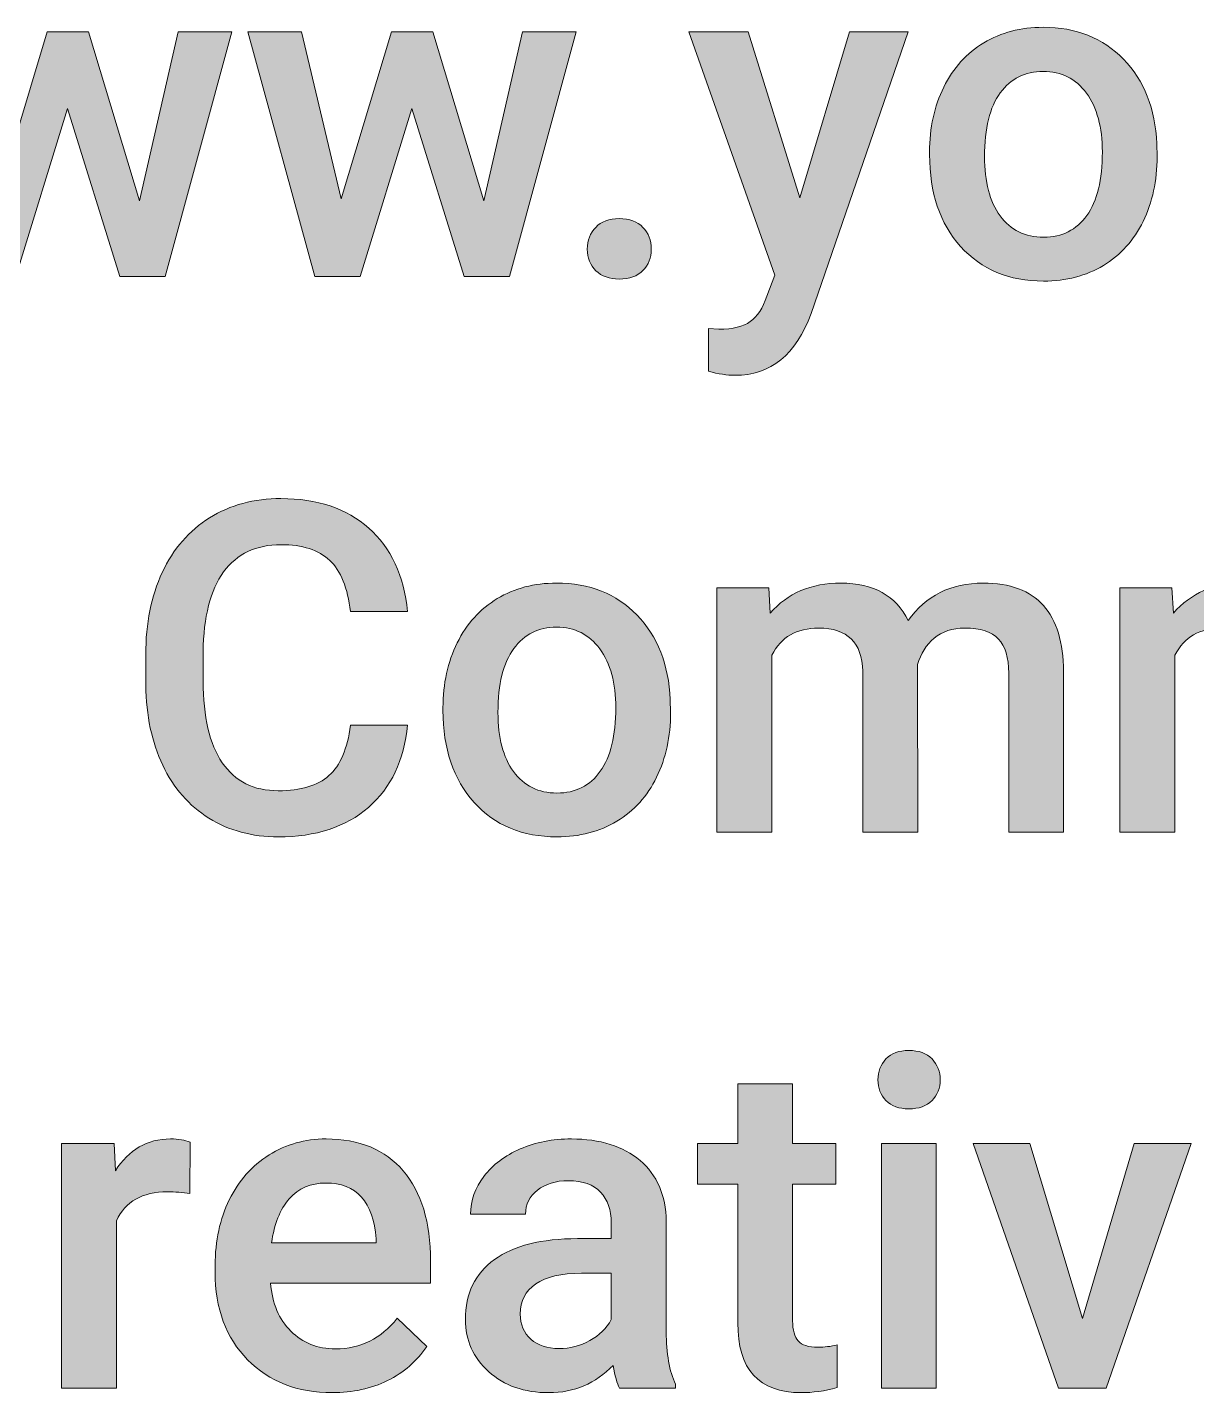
# Model space of a CAD drawing. Header units: millimetres. Extents: x -48 to 621, y -577 to -225.
# Drawn here: x -27.46 to -13.59, y -575.54 to -559.34 of the extents above; entities that cross this region are included whole.
import ezdxf

# ---------------------------------------------------------------- set-up
doc = ezdxf.new("R2010")
doc.units = ezdxf.units.MM
doc.header["$MEASUREMENT"] = 0
doc.layers.add('Layer 1', color=7, linetype='Continuous')

# ---------------------------------------------------------------- blocks, each defined once
blk = doc.blocks.new('block 188')
at = {"layer": 'Layer 1', "true_color": 0xffffff}
h = blk.add_hatch(color=7, dxfattribs=at)
h.dxf.hatch_style = 2
h.paths.add_polyline_path([(-26.129, -561.398), (-25.668, -559.394), (-25.032, -559.394), (-25.823, -562.297), (-26.36, -562.297), (-26.982, -560.304), (-27.594, -562.297), (-28.131, -562.297), (-28.925, -559.394), (-28.289, -559.394), (-27.819, -561.377), (-27.224, -559.394), (-26.733, -559.394)])
h = blk.add_hatch(color=7, dxfattribs=at)
h.dxf.hatch_style = 2
h.paths.add_polyline_path([(-22.046, -561.398), (-21.585, -559.394), (-20.949, -559.394), (-21.74, -562.297), (-22.277, -562.297), (-22.899, -560.304), (-23.511, -562.297), (-24.047, -562.297), (-24.842, -559.394), (-24.206, -559.394), (-23.736, -561.377), (-23.141, -559.394), (-22.65, -559.394)])
h = blk.add_hatch(color=7, dxfattribs=at)
h.dxf.hatch_style = 2
edge = h.paths.add_edge_path()
edge.add_spline(control_points=[(-18.296, -561.363), (-18.296, -561.363), (-17.706, -559.394), (-17.706, -559.394), (-17.706, -559.394), (-17.011, -559.394), (-17.011, -559.394), (-17.011, -559.394), (-18.164, -562.737), (-18.164, -562.737), (-18.341, -563.225), (-18.642, -563.469), (-19.066, -563.469), (-19.16, -563.469), (-19.265, -563.453), (-19.38, -563.421), (-19.38, -563.421), (-19.38, -562.914), (-19.38, -562.914), (-19.38, -562.914), (-19.256, -562.922), (-19.256, -562.922), (-19.092, -562.922), (-18.968, -562.892), (-18.885, -562.832), (-18.801, -562.773), (-18.736, -562.672), (-18.687, -562.531), (-18.687, -562.531), (-18.594, -562.282), (-18.594, -562.282), (-18.594, -562.282), (-19.613, -559.394), (-19.613, -559.394), (-19.613, -559.394), (-18.91, -559.394), (-18.91, -559.394), (-18.91, -559.394), (-18.296, -561.363), (-18.296, -561.363)], knot_values=[0, 0, 0, 0, 1, 1, 1, 2, 2, 2, 3, 3, 3, 4, 4, 4, 5, 5, 5, 6, 6, 6, 7, 7, 7, 8, 8, 8, 9, 9, 9, 10, 10, 10, 11, 11, 11, 12, 12, 12, 13, 13, 13, 13], degree=3, periodic=1)
h = blk.add_hatch(color=7, dxfattribs=at)
h.dxf.hatch_style = 2
edge = h.paths.add_edge_path()
edge.add_spline(control_points=[(-16.758, -560.819), (-16.758, -560.535), (-16.702, -560.278), (-16.589, -560.05), (-16.477, -559.822), (-16.318, -559.647), (-16.115, -559.525), (-15.911, -559.402), (-15.676, -559.341), (-15.412, -559.341), (-15.02, -559.341), (-14.702, -559.467), (-14.458, -559.719), (-14.214, -559.971), (-14.082, -560.306), (-14.062, -560.722), (-14.062, -560.722), (-14.06, -560.875), (-14.06, -560.875), (-14.06, -561.161), (-14.115, -561.417), (-14.225, -561.643), (-14.335, -561.868), (-14.492, -562.042), (-14.697, -562.166), (-14.902, -562.289), (-15.138, -562.351), (-15.406, -562.351), (-15.816, -562.351), (-16.144, -562.214), (-16.39, -561.942), (-16.636, -561.669), (-16.758, -561.305), (-16.758, -560.851), (-16.758, -560.851), (-16.758, -560.819), (-16.758, -560.819)], knot_values=[0, 0, 0, 0, 1, 1, 1, 2, 2, 2, 3, 3, 3, 4, 4, 4, 5, 5, 5, 6, 6, 6, 7, 7, 7, 8, 8, 8, 9, 9, 9, 10, 10, 10, 11, 11, 11, 12, 12, 12, 12], degree=3, periodic=1)
edge = h.paths.add_edge_path()
edge.add_spline(control_points=[(-16.107, -560.875), (-16.107, -561.174), (-16.045, -561.408), (-15.921, -561.577), (-15.798, -561.746), (-15.626, -561.83), (-15.406, -561.83), (-15.186, -561.83), (-15.015, -561.745), (-14.893, -561.573), (-14.77, -561.401), (-14.709, -561.15), (-14.709, -560.819), (-14.709, -560.526), (-14.772, -560.293), (-14.898, -560.122), (-15.024, -559.95), (-15.195, -559.864), (-15.412, -559.864), (-15.625, -559.864), (-15.794, -559.948), (-15.919, -560.117), (-16.044, -560.287), (-16.107, -560.539), (-16.107, -560.875)], knot_values=[0, 0, 0, 0, 1, 1, 1, 2, 2, 2, 3, 3, 3, 4, 4, 4, 5, 5, 5, 6, 6, 6, 7, 7, 7, 8, 8, 8, 8], degree=3, periodic=1)
h = blk.add_hatch(color=7, dxfattribs=at)
h.dxf.hatch_style = 2
edge = h.paths.add_edge_path()
edge.add_spline(control_points=[(-20.439, -561.61), (-20.318, -561.61), (-20.224, -561.645), (-20.157, -561.714), (-20.091, -561.782), (-20.058, -561.869), (-20.058, -561.973), (-20.058, -562.075), (-20.091, -562.159), (-20.157, -562.226), (-20.224, -562.293), (-20.318, -562.327), (-20.439, -562.327), (-20.556, -562.327), (-20.647, -562.294), (-20.716, -562.228), (-20.783, -562.161), (-20.817, -562.076), (-20.817, -561.973), (-20.817, -561.869), (-20.784, -561.782), (-20.718, -561.714), (-20.652, -561.645), (-20.559, -561.61), (-20.439, -561.61)], knot_values=[0, 0, 0, 0, 1, 1, 1, 2, 2, 2, 3, 3, 3, 4, 4, 4, 5, 5, 5, 6, 6, 6, 7, 7, 7, 8, 8, 8, 8], degree=3, periodic=1)
h = blk.add_hatch(color=7, dxfattribs=at)
h.dxf.hatch_style = 2
edge = h.paths.add_edge_path()
edge.add_spline(control_points=[(-22.95, -567.619), (-22.99, -568.036), (-23.143, -568.36), (-23.412, -568.594), (-23.68, -568.827), (-24.037, -568.944), (-24.482, -568.944), (-24.793, -568.944), (-25.067, -568.87), (-25.304, -568.723), (-25.541, -568.575), (-25.724, -568.365), (-25.853, -568.093), (-25.982, -567.822), (-26.049, -567.506), (-26.054, -567.146), (-26.054, -567.146), (-26.054, -566.782), (-26.054, -566.782), (-26.054, -566.413), (-25.989, -566.089), (-25.858, -565.808), (-25.728, -565.527), (-25.54, -565.311), (-25.296, -565.159), (-25.052, -565.007), (-24.77, -564.931), (-24.45, -564.931), (-24.019, -564.931), (-23.672, -565.047), (-23.409, -565.281), (-23.146, -565.514), (-22.993, -565.845), (-22.95, -566.272), (-22.95, -566.272), (-23.626, -566.272), (-23.626, -566.272), (-23.659, -565.991), (-23.74, -565.789), (-23.872, -565.664), (-24.003, -565.54), (-24.196, -565.478), (-24.45, -565.478), (-24.745, -565.478), (-24.972, -565.586), (-25.13, -565.801), (-25.288, -566.017), (-25.369, -566.334), (-25.373, -566.751), (-25.373, -566.751), (-25.373, -567.097), (-25.373, -567.097), (-25.373, -567.52), (-25.297, -567.842), (-25.146, -568.064), (-24.995, -568.286), (-24.774, -568.397), (-24.482, -568.397), (-24.216, -568.397), (-24.015, -568.337), (-23.881, -568.217), (-23.747, -568.097), (-23.662, -567.898), (-23.626, -567.619), (-23.626, -567.619), (-22.95, -567.619), (-22.95, -567.619)], knot_values=[0, 0, 0, 0, 1, 1, 1, 2, 2, 2, 3, 3, 3, 4, 4, 4, 5, 5, 5, 6, 6, 6, 7, 7, 7, 8, 8, 8, 9, 9, 9, 10, 10, 10, 11, 11, 11, 12, 12, 12, 13, 13, 13, 14, 14, 14, 15, 15, 15, 16, 16, 16, 17, 17, 17, 18, 18, 18, 19, 19, 19, 20, 20, 20, 21, 21, 21, 22, 22, 22, 22], degree=3, periodic=1)
h = blk.add_hatch(color=7, dxfattribs=at)
h.dxf.hatch_style = 2
edge = h.paths.add_edge_path()
edge.add_spline(control_points=[(-22.529, -567.412), (-22.529, -567.128), (-22.473, -566.872), (-22.36, -566.643), (-22.247, -566.415), (-22.089, -566.24), (-21.885, -566.118), (-21.681, -565.995), (-21.447, -565.934), (-21.182, -565.934), (-20.791, -565.934), (-20.473, -566.06), (-20.229, -566.312), (-19.984, -566.565), (-19.853, -566.899), (-19.833, -567.316), (-19.833, -567.316), (-19.83, -567.469), (-19.83, -567.469), (-19.83, -567.754), (-19.885, -568.01), (-19.995, -568.236), (-20.105, -568.461), (-20.263, -568.635), (-20.467, -568.759), (-20.672, -568.882), (-20.909, -568.944), (-21.177, -568.944), (-21.587, -568.944), (-21.914, -568.808), (-22.16, -568.535), (-22.406, -568.262), (-22.529, -567.898), (-22.529, -567.444), (-22.529, -567.444), (-22.529, -567.412), (-22.529, -567.412)], knot_values=[0, 0, 0, 0, 1, 1, 1, 2, 2, 2, 3, 3, 3, 4, 4, 4, 5, 5, 5, 6, 6, 6, 7, 7, 7, 8, 8, 8, 9, 9, 9, 10, 10, 10, 11, 11, 11, 12, 12, 12, 12], degree=3, periodic=1)
edge = h.paths.add_edge_path()
edge.add_spline(control_points=[(-21.877, -567.469), (-21.877, -567.767), (-21.816, -568.001), (-21.692, -568.17), (-21.569, -568.339), (-21.397, -568.424), (-21.177, -568.424), (-20.957, -568.424), (-20.786, -568.338), (-20.663, -568.166), (-20.541, -567.994), (-20.48, -567.743), (-20.48, -567.412), (-20.48, -567.119), (-20.543, -566.886), (-20.669, -566.715), (-20.795, -566.543), (-20.966, -566.457), (-21.182, -566.457), (-21.395, -566.457), (-21.564, -566.541), (-21.689, -566.711), (-21.815, -566.88), (-21.877, -567.132), (-21.877, -567.469)], knot_values=[0, 0, 0, 0, 1, 1, 1, 2, 2, 2, 3, 3, 3, 4, 4, 4, 5, 5, 5, 6, 6, 6, 7, 7, 7, 8, 8, 8, 8], degree=3, periodic=1)
h = blk.add_hatch(color=7, dxfattribs=at)
h.dxf.hatch_style = 2
edge = h.paths.add_edge_path()
edge.add_spline(control_points=[(-18.666, -565.988), (-18.666, -565.988), (-18.647, -566.291), (-18.647, -566.291), (-18.443, -566.053), (-18.164, -565.934), (-17.81, -565.934), (-17.422, -565.934), (-17.156, -566.083), (-17.013, -566.379), (-16.802, -566.083), (-16.505, -565.934), (-16.123, -565.934), (-15.802, -565.934), (-15.564, -566.023), (-15.408, -566.2), (-15.251, -566.376), (-15.171, -566.638), (-15.168, -566.983), (-15.168, -566.983), (-15.168, -568.89), (-15.168, -568.89), (-15.168, -568.89), (-15.82, -568.89), (-15.82, -568.89), (-15.82, -568.89), (-15.82, -567.002), (-15.82, -567.002), (-15.82, -566.817), (-15.86, -566.682), (-15.94, -566.597), (-16.021, -566.511), (-16.154, -566.468), (-16.34, -566.468), (-16.488, -566.468), (-16.61, -566.508), (-16.704, -566.587), (-16.797, -566.667), (-16.863, -566.771), (-16.901, -566.9), (-16.901, -566.9), (-16.898, -568.89), (-16.898, -568.89), (-16.898, -568.89), (-17.55, -568.89), (-17.55, -568.89), (-17.55, -568.89), (-17.55, -566.98), (-17.55, -566.98), (-17.559, -566.639), (-17.733, -566.468), (-18.073, -566.468), (-18.334, -566.468), (-18.519, -566.574), (-18.628, -566.787), (-18.628, -566.787), (-18.628, -568.89), (-18.628, -568.89), (-18.628, -568.89), (-19.28, -568.89), (-19.28, -568.89), (-19.28, -568.89), (-19.28, -565.988), (-19.28, -565.988), (-19.28, -565.988), (-18.666, -565.988), (-18.666, -565.988)], knot_values=[0, 0, 0, 0, 1, 1, 1, 2, 2, 2, 3, 3, 3, 4, 4, 4, 5, 5, 5, 6, 6, 6, 7, 7, 7, 8, 8, 8, 9, 9, 9, 10, 10, 10, 11, 11, 11, 12, 12, 12, 13, 13, 13, 14, 14, 14, 15, 15, 15, 16, 16, 16, 17, 17, 17, 18, 18, 18, 19, 19, 19, 20, 20, 20, 21, 21, 21, 22, 22, 22, 22], degree=3, periodic=1)
h = blk.add_hatch(color=7, dxfattribs=at)
h.dxf.hatch_style = 2
edge = h.paths.add_edge_path()
edge.add_spline(control_points=[(-13.885, -565.988), (-13.885, -565.988), (-13.867, -566.291), (-13.867, -566.291), (-13.663, -566.053), (-13.384, -565.934), (-13.03, -565.934), (-12.641, -565.934), (-12.376, -566.083), (-12.233, -566.379), (-12.022, -566.083), (-11.725, -565.934), (-11.342, -565.934), (-11.022, -565.934), (-10.784, -566.023), (-10.627, -566.2), (-10.471, -566.376), (-10.391, -566.638), (-10.387, -566.983), (-10.387, -566.983), (-10.387, -568.89), (-10.387, -568.89), (-10.387, -568.89), (-11.039, -568.89), (-11.039, -568.89), (-11.039, -568.89), (-11.039, -567.002), (-11.039, -567.002), (-11.039, -566.817), (-11.079, -566.682), (-11.16, -566.597), (-11.24, -566.511), (-11.373, -566.468), (-11.559, -566.468), (-11.708, -566.468), (-11.829, -566.508), (-11.923, -566.587), (-12.017, -566.667), (-12.082, -566.771), (-12.12, -566.9), (-12.12, -566.9), (-12.117, -568.89), (-12.117, -568.89), (-12.117, -568.89), (-12.769, -568.89), (-12.769, -568.89), (-12.769, -568.89), (-12.769, -566.98), (-12.769, -566.98), (-12.778, -566.639), (-12.953, -566.468), (-13.292, -566.468), (-13.554, -566.468), (-13.739, -566.574), (-13.848, -566.787), (-13.848, -566.787), (-13.848, -568.89), (-13.848, -568.89), (-13.848, -568.89), (-14.5, -568.89), (-14.5, -568.89), (-14.5, -568.89), (-14.5, -565.988), (-14.5, -565.988), (-14.5, -565.988), (-13.885, -565.988), (-13.885, -565.988)], knot_values=[0, 0, 0, 0, 1, 1, 1, 2, 2, 2, 3, 3, 3, 4, 4, 4, 5, 5, 5, 6, 6, 6, 7, 7, 7, 8, 8, 8, 9, 9, 9, 10, 10, 10, 11, 11, 11, 12, 12, 12, 13, 13, 13, 14, 14, 14, 15, 15, 15, 16, 16, 16, 17, 17, 17, 18, 18, 18, 19, 19, 19, 20, 20, 20, 21, 21, 21, 22, 22, 22, 22], degree=3, periodic=1)
h = blk.add_hatch(color=7, dxfattribs=at)
h.dxf.hatch_style = 2
edge = h.paths.add_edge_path()
edge.add_spline(control_points=[(-17.37, -571.827), (-17.37, -571.727), (-17.338, -571.644), (-17.275, -571.578), (-17.212, -571.511), (-17.121, -571.478), (-17.003, -571.478), (-16.885, -571.478), (-16.793, -571.511), (-16.729, -571.578), (-16.665, -571.644), (-16.632, -571.727), (-16.632, -571.827), (-16.632, -571.925), (-16.665, -572.007), (-16.729, -572.073), (-16.793, -572.138), (-16.885, -572.17), (-17.003, -572.17), (-17.121, -572.17), (-17.212, -572.138), (-17.275, -572.073), (-17.338, -572.007), (-17.37, -571.925), (-17.37, -571.827)], knot_values=[0, 0, 0, 0, 1, 1, 1, 2, 2, 2, 3, 3, 3, 4, 4, 4, 5, 5, 5, 6, 6, 6, 7, 7, 7, 8, 8, 8, 8], degree=3, periodic=1)
h.paths.add_polyline_path([(-16.678, -575.484), (-17.33, -575.484), (-17.33, -572.581), (-16.678, -572.581)])
h = blk.add_hatch(color=7, dxfattribs=at)
h.dxf.hatch_style = 2
edge = h.paths.add_edge_path()
edge.add_spline(control_points=[(-18.382, -571.875), (-18.382, -571.875), (-18.382, -572.581), (-18.382, -572.581), (-18.382, -572.581), (-17.869, -572.581), (-17.869, -572.581), (-17.869, -572.581), (-17.869, -573.064), (-17.869, -573.064), (-17.869, -573.064), (-18.382, -573.064), (-18.382, -573.064), (-18.382, -573.064), (-18.382, -574.684), (-18.382, -574.684), (-18.382, -574.795), (-18.36, -574.875), (-18.316, -574.924), (-18.272, -574.973), (-18.194, -574.998), (-18.081, -574.998), (-18.006, -574.998), (-17.93, -574.989), (-17.853, -574.971), (-17.853, -574.971), (-17.853, -575.476), (-17.853, -575.476), (-18.001, -575.517), (-18.145, -575.537), (-18.282, -575.537), (-18.783, -575.537), (-19.033, -575.261), (-19.033, -574.708), (-19.033, -574.708), (-19.033, -573.064), (-19.033, -573.064), (-19.033, -573.064), (-19.511, -573.064), (-19.511, -573.064), (-19.511, -573.064), (-19.511, -572.581), (-19.511, -572.581), (-19.511, -572.581), (-19.033, -572.581), (-19.033, -572.581), (-19.033, -572.581), (-19.033, -571.875), (-19.033, -571.875), (-19.033, -571.875), (-18.382, -571.875), (-18.382, -571.875)], knot_values=[0, 0, 0, 0, 1, 1, 1, 2, 2, 2, 3, 3, 3, 4, 4, 4, 5, 5, 5, 6, 6, 6, 7, 7, 7, 8, 8, 8, 9, 9, 9, 10, 10, 10, 11, 11, 11, 12, 12, 12, 13, 13, 13, 14, 14, 14, 15, 15, 15, 16, 16, 16, 17, 17, 17, 17], degree=3, periodic=1)
h = blk.add_hatch(color=7, dxfattribs=at)
h.dxf.hatch_style = 2
edge = h.paths.add_edge_path()
edge.add_spline(control_points=[(-25.531, -573.176), (-25.617, -573.162), (-25.706, -573.155), (-25.797, -573.155), (-26.095, -573.155), (-26.297, -573.269), (-26.4, -573.498), (-26.4, -573.498), (-26.4, -575.484), (-26.4, -575.484), (-26.4, -575.484), (-27.052, -575.484), (-27.052, -575.484), (-27.052, -575.484), (-27.052, -572.581), (-27.052, -572.581), (-27.052, -572.581), (-26.43, -572.581), (-26.43, -572.581), (-26.43, -572.581), (-26.414, -572.906), (-26.414, -572.906), (-26.256, -572.653), (-26.038, -572.527), (-25.759, -572.527), (-25.666, -572.527), (-25.589, -572.54), (-25.529, -572.565), (-25.529, -572.565), (-25.531, -573.176), (-25.531, -573.176)], knot_values=[0, 0, 0, 0, 1, 1, 1, 2, 2, 2, 3, 3, 3, 4, 4, 4, 5, 5, 5, 6, 6, 6, 7, 7, 7, 8, 8, 8, 9, 9, 9, 10, 10, 10, 10], degree=3, periodic=1)
h = blk.add_hatch(color=7, dxfattribs=at)
h.dxf.hatch_style = 2
edge = h.paths.add_edge_path()
edge.add_spline(control_points=[(-23.841, -575.537), (-24.254, -575.537), (-24.589, -575.407), (-24.846, -575.147), (-25.102, -574.887), (-25.231, -574.54), (-25.231, -574.107), (-25.231, -574.107), (-25.231, -574.027), (-25.231, -574.027), (-25.231, -573.737), (-25.175, -573.478), (-25.063, -573.25), (-24.951, -573.022), (-24.794, -572.845), (-24.592, -572.717), (-24.39, -572.591), (-24.165, -572.527), (-23.916, -572.527), (-23.521, -572.527), (-23.215, -572.653), (-23, -572.906), (-22.784, -573.158), (-22.677, -573.514), (-22.677, -573.976), (-22.677, -573.976), (-22.677, -574.239), (-22.677, -574.239), (-22.677, -574.239), (-24.573, -574.239), (-24.573, -574.239), (-24.554, -574.479), (-24.474, -574.668), (-24.333, -574.808), (-24.193, -574.947), (-24.016, -575.017), (-23.803, -575.017), (-23.505, -575.017), (-23.261, -574.896), (-23.074, -574.655), (-23.074, -574.655), (-22.722, -574.99), (-22.722, -574.99), (-22.838, -575.164), (-22.994, -575.298), (-23.188, -575.394), (-23.382, -575.489), (-23.599, -575.537), (-23.841, -575.537)], knot_values=[0, 0, 0, 0, 1, 1, 1, 2, 2, 2, 3, 3, 3, 4, 4, 4, 5, 5, 5, 6, 6, 6, 7, 7, 7, 8, 8, 8, 9, 9, 9, 10, 10, 10, 11, 11, 11, 12, 12, 12, 13, 13, 13, 14, 14, 14, 15, 15, 15, 16, 16, 16, 16], degree=3, periodic=1)
edge = h.paths.add_edge_path()
edge.add_spline(control_points=[(-23.919, -573.05), (-24.098, -573.05), (-24.242, -573.113), (-24.352, -573.238), (-24.462, -573.363), (-24.532, -573.538), (-24.562, -573.761), (-24.562, -573.761), (-23.32, -573.761), (-23.32, -573.761), (-23.32, -573.761), (-23.32, -573.713), (-23.32, -573.713), (-23.335, -573.495), (-23.393, -573.33), (-23.495, -573.218), (-23.597, -573.106), (-23.738, -573.05), (-23.919, -573.05)], knot_values=[0, 0, 0, 0, 1, 1, 1, 2, 2, 2, 3, 3, 3, 4, 4, 4, 5, 5, 5, 6, 6, 6, 6], degree=3, periodic=1)
h = blk.add_hatch(color=7, dxfattribs=at)
h.dxf.hatch_style = 2
edge = h.paths.add_edge_path()
edge.add_spline(control_points=[(-20.436, -575.484), (-20.465, -575.428), (-20.49, -575.338), (-20.512, -575.213), (-20.719, -575.429), (-20.973, -575.537), (-21.273, -575.537), (-21.565, -575.537), (-21.803, -575.454), (-21.987, -575.288), (-22.171, -575.121), (-22.263, -574.916), (-22.263, -574.671), (-22.263, -574.361), (-22.149, -574.124), (-21.919, -573.958), (-21.689, -573.793), (-21.36, -573.71), (-20.933, -573.71), (-20.933, -573.71), (-20.533, -573.71), (-20.533, -573.71), (-20.533, -573.71), (-20.533, -573.52), (-20.533, -573.52), (-20.533, -573.37), (-20.575, -573.249), (-20.659, -573.159), (-20.743, -573.069), (-20.871, -573.023), (-21.043, -573.023), (-21.191, -573.023), (-21.313, -573.061), (-21.408, -573.135), (-21.503, -573.209), (-21.55, -573.304), (-21.55, -573.418), (-21.55, -573.418), (-22.202, -573.418), (-22.202, -573.418), (-22.202, -573.259), (-22.149, -573.11), (-22.043, -572.971), (-21.938, -572.833), (-21.794, -572.724), (-21.613, -572.645), (-21.431, -572.567), (-21.229, -572.527), (-21.005, -572.527), (-20.665, -572.527), (-20.394, -572.613), (-20.192, -572.783), (-19.99, -572.954), (-19.887, -573.194), (-19.881, -573.504), (-19.881, -573.504), (-19.881, -574.813), (-19.881, -574.813), (-19.881, -575.074), (-19.845, -575.282), (-19.771, -575.438), (-19.771, -575.438), (-19.771, -575.484), (-19.771, -575.484), (-19.771, -575.484), (-20.436, -575.484), (-20.436, -575.484)], knot_values=[0, 0, 0, 0, 1, 1, 1, 2, 2, 2, 3, 3, 3, 4, 4, 4, 5, 5, 5, 6, 6, 6, 7, 7, 7, 8, 8, 8, 9, 9, 9, 10, 10, 10, 11, 11, 11, 12, 12, 12, 13, 13, 13, 14, 14, 14, 15, 15, 15, 16, 16, 16, 17, 17, 17, 18, 18, 18, 19, 19, 19, 20, 20, 20, 21, 21, 21, 22, 22, 22, 22], degree=3, periodic=1)
edge = h.paths.add_edge_path()
edge.add_spline(control_points=[(-21.153, -575.014), (-21.024, -575.014), (-20.903, -574.983), (-20.789, -574.92), (-20.676, -574.858), (-20.59, -574.774), (-20.533, -574.668), (-20.533, -574.668), (-20.533, -574.121), (-20.533, -574.121), (-20.533, -574.121), (-20.885, -574.121), (-20.885, -574.121), (-21.126, -574.121), (-21.308, -574.163), (-21.429, -574.247), (-21.551, -574.331), (-21.612, -574.45), (-21.612, -574.604), (-21.612, -574.729), (-21.57, -574.829), (-21.487, -574.903), (-21.404, -574.977), (-21.292, -575.014), (-21.153, -575.014)], knot_values=[0, 0, 0, 0, 1, 1, 1, 2, 2, 2, 3, 3, 3, 4, 4, 4, 5, 5, 5, 6, 6, 6, 7, 7, 7, 8, 8, 8, 8], degree=3, periodic=1)
h = blk.add_hatch(color=7, dxfattribs=at)
h.dxf.hatch_style = 2
h.paths.add_polyline_path([(-14.945, -574.657), (-14.331, -572.581), (-13.657, -572.581), (-14.663, -575.484), (-15.229, -575.484), (-16.243, -572.581), (-15.568, -572.581)])
at = {"layer": 'Layer 1', "lineweight": 0}
for points in [[(-26.129, -561.398), (-25.668, -559.394), (-25.032, -559.394), (-25.823, -562.297), (-26.36, -562.297), (-26.982, -560.304), (-27.594, -562.297), (-28.131, -562.297), (-28.925, -559.394), (-28.289, -559.394), (-27.819, -561.377), (-27.224, -559.394), (-26.733, -559.394), (-26.129, -561.398)], [(-22.046, -561.398), (-21.585, -559.394), (-20.949, -559.394), (-21.74, -562.297), (-22.277, -562.297), (-22.899, -560.304), (-23.511, -562.297), (-24.047, -562.297), (-24.842, -559.394), (-24.206, -559.394), (-23.736, -561.377), (-23.141, -559.394), (-22.65, -559.394), (-22.046, -561.398)], [(-16.678, -575.484), (-17.33, -575.484), (-17.33, -572.581), (-16.678, -572.581), (-16.678, -575.484)], [(-14.945, -574.657), (-14.331, -572.581), (-13.657, -572.581), (-14.663, -575.484), (-15.229, -575.484), (-16.243, -572.581), (-15.568, -572.581), (-14.945, -574.657)]]:
    blk.add_lwpolyline(points, dxfattribs=at)
for points, knots in [([(-18.296, -561.363), (-18.296, -561.363), (-17.706, -559.394), (-17.706, -559.394), (-17.706, -559.394), (-17.011, -559.394), (-17.011, -559.394), (-17.011, -559.394), (-18.164, -562.737), (-18.164, -562.737), (-18.341, -563.225), (-18.642, -563.469), (-19.066, -563.469), (-19.16, -563.469), (-19.265, -563.453), (-19.38, -563.421), (-19.38, -563.421), (-19.38, -562.914), (-19.38, -562.914), (-19.38, -562.914), (-19.256, -562.922), (-19.256, -562.922), (-19.092, -562.922), (-18.968, -562.892), (-18.885, -562.832), (-18.801, -562.773), (-18.736, -562.672), (-18.687, -562.531), (-18.687, -562.531), (-18.594, -562.282), (-18.594, -562.282), (-18.594, -562.282), (-19.613, -559.394), (-19.613, -559.394), (-19.613, -559.394), (-18.91, -559.394), (-18.91, -559.394), (-18.91, -559.394), (-18.296, -561.363), (-18.296, -561.363)], [0, 0, 0, 0, 1, 1, 1, 2, 2, 2, 3, 3, 3, 4, 4, 4, 5, 5, 5, 6, 6, 6, 7, 7, 7, 8, 8, 8, 9, 9, 9, 10, 10, 10, 11, 11, 11, 12, 12, 12, 13, 13, 13, 13]), ([(-16.758, -560.819), (-16.758, -560.535), (-16.702, -560.278), (-16.589, -560.05), (-16.477, -559.822), (-16.318, -559.647), (-16.115, -559.525), (-15.911, -559.402), (-15.676, -559.341), (-15.412, -559.341), (-15.02, -559.341), (-14.702, -559.467), (-14.458, -559.719), (-14.214, -559.971), (-14.082, -560.306), (-14.062, -560.722), (-14.062, -560.722), (-14.06, -560.875), (-14.06, -560.875), (-14.06, -561.161), (-14.115, -561.417), (-14.225, -561.643), (-14.335, -561.868), (-14.492, -562.042), (-14.697, -562.166), (-14.902, -562.289), (-15.138, -562.351), (-15.406, -562.351), (-15.816, -562.351), (-16.144, -562.214), (-16.39, -561.942), (-16.636, -561.669), (-16.758, -561.305), (-16.758, -560.851), (-16.758, -560.851), (-16.758, -560.819), (-16.758, -560.819)], [0, 0, 0, 0, 1, 1, 1, 2, 2, 2, 3, 3, 3, 4, 4, 4, 5, 5, 5, 6, 6, 6, 7, 7, 7, 8, 8, 8, 9, 9, 9, 10, 10, 10, 11, 11, 11, 12, 12, 12, 12]), ([(-16.107, -560.875), (-16.107, -561.174), (-16.045, -561.408), (-15.921, -561.577), (-15.798, -561.746), (-15.626, -561.83), (-15.406, -561.83), (-15.186, -561.83), (-15.015, -561.745), (-14.893, -561.573), (-14.77, -561.401), (-14.709, -561.15), (-14.709, -560.819), (-14.709, -560.526), (-14.772, -560.293), (-14.898, -560.122), (-15.024, -559.95), (-15.195, -559.864), (-15.412, -559.864), (-15.625, -559.864), (-15.794, -559.948), (-15.919, -560.117), (-16.044, -560.287), (-16.107, -560.539), (-16.107, -560.875)], [0, 0, 0, 0, 1, 1, 1, 2, 2, 2, 3, 3, 3, 4, 4, 4, 5, 5, 5, 6, 6, 6, 7, 7, 7, 8, 8, 8, 8]), ([(-20.439, -561.61), (-20.318, -561.61), (-20.224, -561.645), (-20.157, -561.714), (-20.091, -561.782), (-20.058, -561.869), (-20.058, -561.973), (-20.058, -562.075), (-20.091, -562.159), (-20.157, -562.226), (-20.224, -562.293), (-20.318, -562.327), (-20.439, -562.327), (-20.556, -562.327), (-20.647, -562.294), (-20.716, -562.228), (-20.783, -562.161), (-20.817, -562.076), (-20.817, -561.973), (-20.817, -561.869), (-20.784, -561.782), (-20.718, -561.714), (-20.652, -561.645), (-20.559, -561.61), (-20.439, -561.61)], [0, 0, 0, 0, 1, 1, 1, 2, 2, 2, 3, 3, 3, 4, 4, 4, 5, 5, 5, 6, 6, 6, 7, 7, 7, 8, 8, 8, 8]), ([(-22.95, -567.619), (-22.99, -568.036), (-23.143, -568.36), (-23.412, -568.594), (-23.68, -568.827), (-24.037, -568.944), (-24.482, -568.944), (-24.793, -568.944), (-25.067, -568.87), (-25.304, -568.723), (-25.541, -568.575), (-25.724, -568.365), (-25.853, -568.093), (-25.982, -567.822), (-26.049, -567.506), (-26.054, -567.146), (-26.054, -567.146), (-26.054, -566.782), (-26.054, -566.782), (-26.054, -566.413), (-25.989, -566.089), (-25.858, -565.808), (-25.728, -565.527), (-25.54, -565.311), (-25.296, -565.159), (-25.052, -565.007), (-24.77, -564.931), (-24.45, -564.931), (-24.019, -564.931), (-23.672, -565.047), (-23.409, -565.281), (-23.146, -565.514), (-22.993, -565.845), (-22.95, -566.272), (-22.95, -566.272), (-23.626, -566.272), (-23.626, -566.272), (-23.659, -565.991), (-23.74, -565.789), (-23.872, -565.664), (-24.003, -565.54), (-24.196, -565.478), (-24.45, -565.478), (-24.745, -565.478), (-24.972, -565.586), (-25.13, -565.801), (-25.288, -566.017), (-25.369, -566.334), (-25.373, -566.751), (-25.373, -566.751), (-25.373, -567.097), (-25.373, -567.097), (-25.373, -567.52), (-25.297, -567.842), (-25.146, -568.064), (-24.995, -568.286), (-24.774, -568.397), (-24.482, -568.397), (-24.216, -568.397), (-24.015, -568.337), (-23.881, -568.217), (-23.747, -568.097), (-23.662, -567.898), (-23.626, -567.619), (-23.626, -567.619), (-22.95, -567.619), (-22.95, -567.619)], [0, 0, 0, 0, 1, 1, 1, 2, 2, 2, 3, 3, 3, 4, 4, 4, 5, 5, 5, 6, 6, 6, 7, 7, 7, 8, 8, 8, 9, 9, 9, 10, 10, 10, 11, 11, 11, 12, 12, 12, 13, 13, 13, 14, 14, 14, 15, 15, 15, 16, 16, 16, 17, 17, 17, 18, 18, 18, 19, 19, 19, 20, 20, 20, 21, 21, 21, 22, 22, 22, 22]), ([(-22.529, -567.412), (-22.529, -567.128), (-22.473, -566.872), (-22.36, -566.643), (-22.247, -566.415), (-22.089, -566.24), (-21.885, -566.118), (-21.681, -565.995), (-21.447, -565.934), (-21.182, -565.934), (-20.791, -565.934), (-20.473, -566.06), (-20.229, -566.312), (-19.984, -566.565), (-19.853, -566.899), (-19.833, -567.316), (-19.833, -567.316), (-19.83, -567.469), (-19.83, -567.469), (-19.83, -567.754), (-19.885, -568.01), (-19.995, -568.236), (-20.105, -568.461), (-20.263, -568.635), (-20.467, -568.759), (-20.672, -568.882), (-20.909, -568.944), (-21.177, -568.944), (-21.587, -568.944), (-21.914, -568.808), (-22.16, -568.535), (-22.406, -568.262), (-22.529, -567.898), (-22.529, -567.444), (-22.529, -567.444), (-22.529, -567.412), (-22.529, -567.412)], [0, 0, 0, 0, 1, 1, 1, 2, 2, 2, 3, 3, 3, 4, 4, 4, 5, 5, 5, 6, 6, 6, 7, 7, 7, 8, 8, 8, 9, 9, 9, 10, 10, 10, 11, 11, 11, 12, 12, 12, 12]), ([(-18.666, -565.988), (-18.666, -565.988), (-18.647, -566.291), (-18.647, -566.291), (-18.443, -566.053), (-18.164, -565.934), (-17.81, -565.934), (-17.422, -565.934), (-17.156, -566.083), (-17.013, -566.379), (-16.802, -566.083), (-16.505, -565.934), (-16.123, -565.934), (-15.802, -565.934), (-15.564, -566.023), (-15.408, -566.2), (-15.251, -566.376), (-15.171, -566.638), (-15.168, -566.983), (-15.168, -566.983), (-15.168, -568.89), (-15.168, -568.89), (-15.168, -568.89), (-15.82, -568.89), (-15.82, -568.89), (-15.82, -568.89), (-15.82, -567.002), (-15.82, -567.002), (-15.82, -566.817), (-15.86, -566.682), (-15.94, -566.597), (-16.021, -566.511), (-16.154, -566.468), (-16.34, -566.468), (-16.488, -566.468), (-16.61, -566.508), (-16.704, -566.587), (-16.797, -566.667), (-16.863, -566.771), (-16.901, -566.9), (-16.901, -566.9), (-16.898, -568.89), (-16.898, -568.89), (-16.898, -568.89), (-17.55, -568.89), (-17.55, -568.89), (-17.55, -568.89), (-17.55, -566.98), (-17.55, -566.98), (-17.559, -566.639), (-17.733, -566.468), (-18.073, -566.468), (-18.334, -566.468), (-18.519, -566.574), (-18.628, -566.787), (-18.628, -566.787), (-18.628, -568.89), (-18.628, -568.89), (-18.628, -568.89), (-19.28, -568.89), (-19.28, -568.89), (-19.28, -568.89), (-19.28, -565.988), (-19.28, -565.988), (-19.28, -565.988), (-18.666, -565.988), (-18.666, -565.988)], [0, 0, 0, 0, 1, 1, 1, 2, 2, 2, 3, 3, 3, 4, 4, 4, 5, 5, 5, 6, 6, 6, 7, 7, 7, 8, 8, 8, 9, 9, 9, 10, 10, 10, 11, 11, 11, 12, 12, 12, 13, 13, 13, 14, 14, 14, 15, 15, 15, 16, 16, 16, 17, 17, 17, 18, 18, 18, 19, 19, 19, 20, 20, 20, 21, 21, 21, 22, 22, 22, 22]), ([(-13.885, -565.988), (-13.885, -565.988), (-13.867, -566.291), (-13.867, -566.291), (-13.663, -566.053), (-13.384, -565.934), (-13.03, -565.934), (-12.641, -565.934), (-12.376, -566.083), (-12.233, -566.379), (-12.022, -566.083), (-11.725, -565.934), (-11.342, -565.934), (-11.022, -565.934), (-10.784, -566.023), (-10.627, -566.2), (-10.471, -566.376), (-10.391, -566.638), (-10.387, -566.983), (-10.387, -566.983), (-10.387, -568.89), (-10.387, -568.89), (-10.387, -568.89), (-11.039, -568.89), (-11.039, -568.89), (-11.039, -568.89), (-11.039, -567.002), (-11.039, -567.002), (-11.039, -566.817), (-11.079, -566.682), (-11.16, -566.597), (-11.24, -566.511), (-11.373, -566.468), (-11.559, -566.468), (-11.708, -566.468), (-11.829, -566.508), (-11.923, -566.587), (-12.017, -566.667), (-12.082, -566.771), (-12.12, -566.9), (-12.12, -566.9), (-12.117, -568.89), (-12.117, -568.89), (-12.117, -568.89), (-12.769, -568.89), (-12.769, -568.89), (-12.769, -568.89), (-12.769, -566.98), (-12.769, -566.98), (-12.778, -566.639), (-12.953, -566.468), (-13.292, -566.468), (-13.554, -566.468), (-13.739, -566.574), (-13.848, -566.787), (-13.848, -566.787), (-13.848, -568.89), (-13.848, -568.89), (-13.848, -568.89), (-14.5, -568.89), (-14.5, -568.89), (-14.5, -568.89), (-14.5, -565.988), (-14.5, -565.988), (-14.5, -565.988), (-13.885, -565.988), (-13.885, -565.988)], [0, 0, 0, 0, 1, 1, 1, 2, 2, 2, 3, 3, 3, 4, 4, 4, 5, 5, 5, 6, 6, 6, 7, 7, 7, 8, 8, 8, 9, 9, 9, 10, 10, 10, 11, 11, 11, 12, 12, 12, 13, 13, 13, 14, 14, 14, 15, 15, 15, 16, 16, 16, 17, 17, 17, 18, 18, 18, 19, 19, 19, 20, 20, 20, 21, 21, 21, 22, 22, 22, 22]), ([(-21.877, -567.469), (-21.877, -567.767), (-21.816, -568.001), (-21.692, -568.17), (-21.569, -568.339), (-21.397, -568.424), (-21.177, -568.424), (-20.957, -568.424), (-20.786, -568.338), (-20.663, -568.166), (-20.541, -567.994), (-20.48, -567.743), (-20.48, -567.412), (-20.48, -567.119), (-20.543, -566.886), (-20.669, -566.715), (-20.795, -566.543), (-20.966, -566.457), (-21.182, -566.457), (-21.395, -566.457), (-21.564, -566.541), (-21.689, -566.711), (-21.815, -566.88), (-21.877, -567.132), (-21.877, -567.469)], [0, 0, 0, 0, 1, 1, 1, 2, 2, 2, 3, 3, 3, 4, 4, 4, 5, 5, 5, 6, 6, 6, 7, 7, 7, 8, 8, 8, 8]), ([(-17.37, -571.827), (-17.37, -571.727), (-17.338, -571.644), (-17.275, -571.578), (-17.212, -571.511), (-17.121, -571.478), (-17.003, -571.478), (-16.885, -571.478), (-16.793, -571.511), (-16.729, -571.578), (-16.665, -571.644), (-16.632, -571.727), (-16.632, -571.827), (-16.632, -571.925), (-16.665, -572.007), (-16.729, -572.073), (-16.793, -572.138), (-16.885, -572.17), (-17.003, -572.17), (-17.121, -572.17), (-17.212, -572.138), (-17.275, -572.073), (-17.338, -572.007), (-17.37, -571.925), (-17.37, -571.827)], [0, 0, 0, 0, 1, 1, 1, 2, 2, 2, 3, 3, 3, 4, 4, 4, 5, 5, 5, 6, 6, 6, 7, 7, 7, 8, 8, 8, 8]), ([(-18.382, -571.875), (-18.382, -571.875), (-18.382, -572.581), (-18.382, -572.581), (-18.382, -572.581), (-17.869, -572.581), (-17.869, -572.581), (-17.869, -572.581), (-17.869, -573.064), (-17.869, -573.064), (-17.869, -573.064), (-18.382, -573.064), (-18.382, -573.064), (-18.382, -573.064), (-18.382, -574.684), (-18.382, -574.684), (-18.382, -574.795), (-18.36, -574.875), (-18.316, -574.924), (-18.272, -574.973), (-18.194, -574.998), (-18.081, -574.998), (-18.006, -574.998), (-17.93, -574.989), (-17.853, -574.971), (-17.853, -574.971), (-17.853, -575.476), (-17.853, -575.476), (-18.001, -575.517), (-18.145, -575.537), (-18.282, -575.537), (-18.783, -575.537), (-19.033, -575.261), (-19.033, -574.708), (-19.033, -574.708), (-19.033, -573.064), (-19.033, -573.064), (-19.033, -573.064), (-19.511, -573.064), (-19.511, -573.064), (-19.511, -573.064), (-19.511, -572.581), (-19.511, -572.581), (-19.511, -572.581), (-19.033, -572.581), (-19.033, -572.581), (-19.033, -572.581), (-19.033, -571.875), (-19.033, -571.875), (-19.033, -571.875), (-18.382, -571.875), (-18.382, -571.875)], [0, 0, 0, 0, 1, 1, 1, 2, 2, 2, 3, 3, 3, 4, 4, 4, 5, 5, 5, 6, 6, 6, 7, 7, 7, 8, 8, 8, 9, 9, 9, 10, 10, 10, 11, 11, 11, 12, 12, 12, 13, 13, 13, 14, 14, 14, 15, 15, 15, 16, 16, 16, 17, 17, 17, 17]), ([(-25.531, -573.176), (-25.617, -573.162), (-25.706, -573.155), (-25.797, -573.155), (-26.095, -573.155), (-26.297, -573.269), (-26.4, -573.498), (-26.4, -573.498), (-26.4, -575.484), (-26.4, -575.484), (-26.4, -575.484), (-27.052, -575.484), (-27.052, -575.484), (-27.052, -575.484), (-27.052, -572.581), (-27.052, -572.581), (-27.052, -572.581), (-26.43, -572.581), (-26.43, -572.581), (-26.43, -572.581), (-26.414, -572.906), (-26.414, -572.906), (-26.256, -572.653), (-26.038, -572.527), (-25.759, -572.527), (-25.666, -572.527), (-25.589, -572.54), (-25.529, -572.565), (-25.529, -572.565), (-25.531, -573.176), (-25.531, -573.176)], [0, 0, 0, 0, 1, 1, 1, 2, 2, 2, 3, 3, 3, 4, 4, 4, 5, 5, 5, 6, 6, 6, 7, 7, 7, 8, 8, 8, 9, 9, 9, 10, 10, 10, 10]), ([(-23.841, -575.537), (-24.254, -575.537), (-24.589, -575.407), (-24.846, -575.147), (-25.102, -574.887), (-25.231, -574.54), (-25.231, -574.107), (-25.231, -574.107), (-25.231, -574.027), (-25.231, -574.027), (-25.231, -573.737), (-25.175, -573.478), (-25.063, -573.25), (-24.951, -573.022), (-24.794, -572.845), (-24.592, -572.717), (-24.39, -572.591), (-24.165, -572.527), (-23.916, -572.527), (-23.521, -572.527), (-23.215, -572.653), (-23, -572.906), (-22.784, -573.158), (-22.677, -573.514), (-22.677, -573.976), (-22.677, -573.976), (-22.677, -574.239), (-22.677, -574.239), (-22.677, -574.239), (-24.573, -574.239), (-24.573, -574.239), (-24.554, -574.479), (-24.474, -574.668), (-24.333, -574.808), (-24.193, -574.947), (-24.016, -575.017), (-23.803, -575.017), (-23.505, -575.017), (-23.261, -574.896), (-23.074, -574.655), (-23.074, -574.655), (-22.722, -574.99), (-22.722, -574.99), (-22.838, -575.164), (-22.994, -575.298), (-23.188, -575.394), (-23.382, -575.489), (-23.599, -575.537), (-23.841, -575.537)], [0, 0, 0, 0, 1, 1, 1, 2, 2, 2, 3, 3, 3, 4, 4, 4, 5, 5, 5, 6, 6, 6, 7, 7, 7, 8, 8, 8, 9, 9, 9, 10, 10, 10, 11, 11, 11, 12, 12, 12, 13, 13, 13, 14, 14, 14, 15, 15, 15, 16, 16, 16, 16]), ([(-20.436, -575.484), (-20.465, -575.428), (-20.49, -575.338), (-20.512, -575.213), (-20.719, -575.429), (-20.973, -575.537), (-21.273, -575.537), (-21.565, -575.537), (-21.803, -575.454), (-21.987, -575.288), (-22.171, -575.121), (-22.263, -574.916), (-22.263, -574.671), (-22.263, -574.361), (-22.149, -574.124), (-21.919, -573.958), (-21.689, -573.793), (-21.36, -573.71), (-20.933, -573.71), (-20.933, -573.71), (-20.533, -573.71), (-20.533, -573.71), (-20.533, -573.71), (-20.533, -573.52), (-20.533, -573.52), (-20.533, -573.37), (-20.575, -573.249), (-20.659, -573.159), (-20.743, -573.069), (-20.871, -573.023), (-21.043, -573.023), (-21.191, -573.023), (-21.313, -573.061), (-21.408, -573.135), (-21.503, -573.209), (-21.55, -573.304), (-21.55, -573.418), (-21.55, -573.418), (-22.202, -573.418), (-22.202, -573.418), (-22.202, -573.259), (-22.149, -573.11), (-22.043, -572.971), (-21.938, -572.833), (-21.794, -572.724), (-21.613, -572.645), (-21.431, -572.567), (-21.229, -572.527), (-21.005, -572.527), (-20.665, -572.527), (-20.394, -572.613), (-20.192, -572.783), (-19.99, -572.954), (-19.887, -573.194), (-19.881, -573.504), (-19.881, -573.504), (-19.881, -574.813), (-19.881, -574.813), (-19.881, -575.074), (-19.845, -575.282), (-19.771, -575.438), (-19.771, -575.438), (-19.771, -575.484), (-19.771, -575.484), (-19.771, -575.484), (-20.436, -575.484), (-20.436, -575.484)], [0, 0, 0, 0, 1, 1, 1, 2, 2, 2, 3, 3, 3, 4, 4, 4, 5, 5, 5, 6, 6, 6, 7, 7, 7, 8, 8, 8, 9, 9, 9, 10, 10, 10, 11, 11, 11, 12, 12, 12, 13, 13, 13, 14, 14, 14, 15, 15, 15, 16, 16, 16, 17, 17, 17, 18, 18, 18, 19, 19, 19, 20, 20, 20, 21, 21, 21, 22, 22, 22, 22]), ([(-23.919, -573.05), (-24.098, -573.05), (-24.242, -573.113), (-24.352, -573.238), (-24.462, -573.363), (-24.532, -573.538), (-24.562, -573.761), (-24.562, -573.761), (-23.32, -573.761), (-23.32, -573.761), (-23.32, -573.761), (-23.32, -573.713), (-23.32, -573.713), (-23.335, -573.495), (-23.393, -573.33), (-23.495, -573.218), (-23.597, -573.106), (-23.738, -573.05), (-23.919, -573.05)], [0, 0, 0, 0, 1, 1, 1, 2, 2, 2, 3, 3, 3, 4, 4, 4, 5, 5, 5, 6, 6, 6, 6]), ([(-21.153, -575.014), (-21.024, -575.014), (-20.903, -574.983), (-20.789, -574.92), (-20.676, -574.858), (-20.59, -574.774), (-20.533, -574.668), (-20.533, -574.668), (-20.533, -574.121), (-20.533, -574.121), (-20.533, -574.121), (-20.885, -574.121), (-20.885, -574.121), (-21.126, -574.121), (-21.308, -574.163), (-21.429, -574.247), (-21.551, -574.331), (-21.612, -574.45), (-21.612, -574.604), (-21.612, -574.729), (-21.57, -574.829), (-21.487, -574.903), (-21.404, -574.977), (-21.292, -575.014), (-21.153, -575.014)], [0, 0, 0, 0, 1, 1, 1, 2, 2, 2, 3, 3, 3, 4, 4, 4, 5, 5, 5, 6, 6, 6, 7, 7, 7, 8, 8, 8, 8])]:
    blk.add_open_spline(points, degree=3, knots=knots, dxfattribs=at)

msp = doc.modelspace()

# ---------------------------------------------------------------- block references
at = {"layer": 'Layer 1'}
msp.add_blockref('block 188', (0, 0), dxfattribs=at)

doc.saveas('drawing.dxf')
